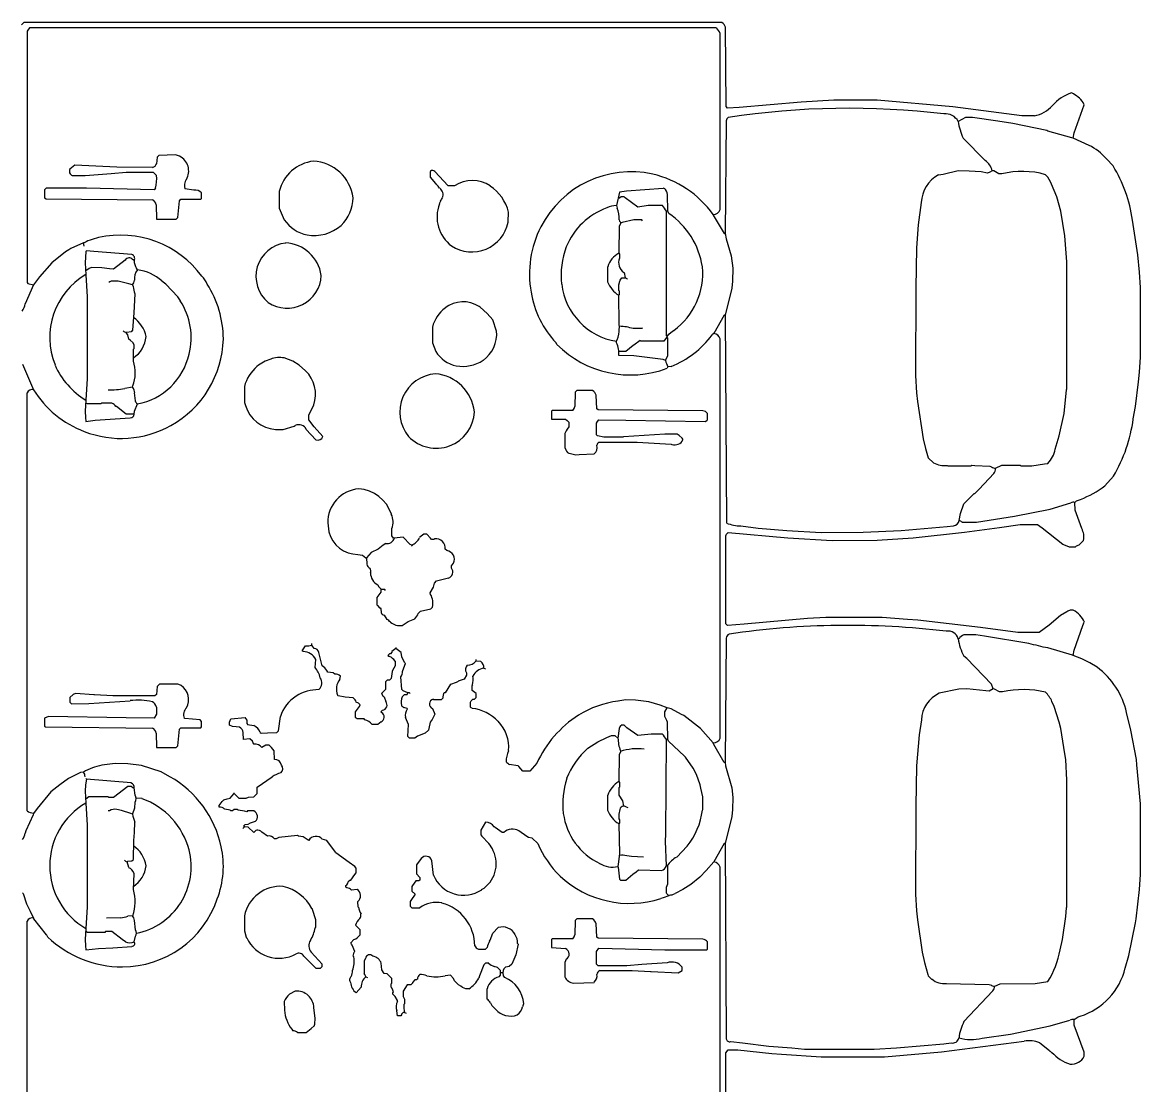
# Model space of a CAD drawing. Header units: millimetres. Extents: x 0 to 37570, y -10972 to 32224.
# Drawn here: x 10090 to 11501, y 18451 to 19792 of the extents above; entities that cross this region are included whole.
import ezdxf

# ---------------------------------------------------------------- set-up
doc = ezdxf.new("R2010")
doc.units = ezdxf.units.MM
doc.header["$LTSCALE"] = 10
doc.header["$MEASUREMENT"] = 0
doc.linetypes.add('ACAD_ISO07W100', pattern=[3, 0, -3])
doc.layers.add('E7-图例造型线', color=30, linetype='BYLAYER')

# ---------------------------------------------------------------- blocks, each defined once
blk = doc.blocks.new('餐桌组合2710347')
at = {"layer": 'E7-图例造型线'}
for points in [[(-261, -457), (-265.5, -500)], [(-252.4, -462.9), (-256.5, -496)], [(282.5, -545), (275.5, -465)], [(399.4, -461.1), (396.6, -482.9)], [(933.5, -537), (926.5, -459)], [(396.6, -482.9), (393.5, -519)], [(-265.5, -500), (-266.5, -512)], [(-256.5, -496), (-258.5, -525)], [(-266.5, -512), (-270, -562)], [(384.5, -520), (381, -576)], [(393.5, -519), (391, -562)], [(-258.5, -525), (-260, -541)], [(-260, -541), (-260, -629)], [(284, -568), (282.5, -545)], [(936, -578), (933.5, -537)], [(-270, -562), (-270, -642)], [(391, -562), (391.5, -615)], [(284, -639), (284, -568)], [(381, -576), (381.5, -633)], [(936, -633), (936, -578)], [(391.5, -615), (393.5, -663)], [(-260, -629), (-258.5, -657)], [(381.5, -633), (384.5, -678)], [(927.4, -728.1), (936, -633)], [(-270, -642), (-263.6, -714)], [(281.5, -671), (284, -639)], [(-258.5, -657), (-253.6, -717)], [(280.4, -684), (281.5, -671)], [(393.5, -663), (398.4, -721)], [(-138.1, -689.6), (-150.9, -692.4)], [(-97, -683.5), (-138.1, -689.6)], [(-86, -682.5), (-97, -683.5)], [(-65, -681), (-86, -682.5)], [(46, -681.5), (-65, -681)], [(97, -682.5), (46, -681.5)], [(136.1, -685.6), (97, -682.5)], [(155.1, -688.6), (136.1, -685.6)], [(271.4, -763.1), (280.4, -684)], [(384.5, -678), (391.4, -742.9)], [(508.9, -690.6), (496.9, -693.6)], [(556, -683.5), (508.9, -690.6)], [(567, -682.5), (556, -683.5)], [(589, -681), (567, -682.5)], [(699, -681.5), (589, -681)], [(750, -682.5), (699, -681.5)], [(779, -684.6), (750, -682.5)], [(806.9, -688.4), (779, -684.6)], [(-171.8, -701.1), (-172, -702)], [(-167.9, -697.3), (-171.8, -701.1)], [(-166.1, -696.7), (-167.9, -697.3)], [(-150.9, -692.4), (-166.1, -696.7)], [(485, -697), (479, -704)], [(496.9, -693.6), (485, -697)], [(-263.6, -714), (-250, -818)], [(-253.6, -717), (-252.4, -726.1)], [(193.4, -735.9), (188.4, -710.9)], [(842.4, -715.9), (841.6, -710.1)], [(847, -735), (842.4, -715.9)], [(-177.5, -720), (-178.5, -774)], [(398.4, -721), (399.4, -728.9)], [(475.6, -721), (475, -722)], [(475, -722), (475, -751)], [(916, -815), (927.4, -728.1)], [(-225.2, -742.2), (-186.8, -778.8)], [(191.6, -769.9), (194, -746)], [(194, -746), (193.4, -735.9)], [(199.9, -776.8), (232, -746)], [(232, -746), (235.1, -742.2)], [(257, -736), (257, -735)], [(262, -757), (262, -742)], [(391.4, -742.9), (397.4, -786.9)], [(404, -740), (404, -758)], [(406, -736), (415.1, -737.7)], [(415.1, -737.7), (427, -742)], [(427, -742), (440, -755)], [(846.5, -749), (847, -735)], [(860, -769), (888.1, -741.2)], [(914, -744), (909, -735)], [(914, -753), (914, -744)], [(260.4, -768.1), (262, -757)], [(404, -758), (411.4, -805.9)], [(440, -755), (440, -756)], [(440, -756), (445.8, -761.2)], [(445.8, -761.2), (465.2, -779.8)], [(475.5, -756), (474.5, -775)], [(475, -751), (476, -752)], [(476, -752), (475.5, -756)], [(845.5, -764), (846.5, -749)], [(909.4, -785), (914, -753)], [(-246.4, -765), (-241.4, -801.1)], [(-178.5, -774), (-179.2, -775.9)], [(191, -774), (191.6, -769.9)], [(194, -779), (191, -774)], [(251.3, -824.1), (260.4, -768.1)], [(265, -810), (271.4, -763.1)], [(474.5, -775), (473.8, -776.9)], [(844, -772), (845.5, -764)], [(845.2, -774.9), (844, -772)], [(847, -778), (845.2, -774.9)], [(-181, -781), (-177.8, -787.9)], [(-177.8, -787.9), (-177.4, -832)], [(190, -787), (193.7, -780.9)], [(190, -791), (190, -787)], [(193.7, -780.9), (194, -779)], [(194, -779), (199.9, -776.8)], [(397.4, -786.9), (401, -813)], [(472, -782), (476, -790)], [(843, -786), (846.7, -779.9)], [(843, -790), (843, -786)], [(846.7, -779.9), (847, -778)], [(906.6, -803.9), (909.4, -785)], [(-241.4, -801.1), (-230.8, -850.8)], [(476, -790), (476, -813)], [(265, -837), (265, -810)], [(401, -813), (401, -835)], [(411.4, -805.9), (420.4, -850.9)], [(476, -813), (475, -814)], [(475, -814), (475, -828)], [(897.6, -846.9), (906.6, -803.9)], [(916, -831), (916, -815)], [(249.4, -830.1), (251.3, -824.1)], [(475, -828), (477.4, -843.9)], [(-252.2, -837.9), (-262, -850)], [(-177.4, -832), (-175, -848)], [(245.6, -847.9), (246.4, -842.1)], [(274.2, -849.8), (265, -837)], [(397, -841), (376.2, -867.1)], [(401, -835), (397, -841)], [(477.4, -843.9), (478, -848)], [(839, -848), (842, -845)], [(-230.8, -850.8), (-223.6, -875.9)], [(152.1, -862.4), (171.9, -855.8)], [(171.9, -855.8), (178.1, -853.2)], [(236.2, -879.1), (245.6, -847.9)], [(286.2, -863.8), (274.2, -849.8)], [(420.4, -850.9), (428.3, -876.9)], [(495.9, -857.3), (512.9, -862.4)], [(796.1, -864.4), (814.1, -859.3)], [(814.1, -859.3), (829.9, -852.8)], [(829.9, -852.8), (833.1, -851.2)], [(833.1, -851.2), (839, -848)], [(888.3, -878.1), (897, -848)], [(897, -848), (897.6, -846.9)], [(-135.1, -863.4), (-122.1, -866.4)], [(-122.1, -866.4), (-93, -870.5)], [(-93, -870.5), (-82, -871.5)], [(-82, -871.5), (-81, -872)], [(-81, -872), (79, -872)], [(79, -872), (105, -870.5)], [(105, -870.5), (111.9, -869.6)], [(111.9, -869.6), (144.1, -864.4)], [(144.1, -864.4), (152.1, -862.4)], [(291.2, -871.9), (286.2, -863.8)], [(291.7, -873.1), (291.2, -871.9)], [(293, -876), (291.7, -873.1)], [(375.8, -867.9), (373, -875)], [(376.2, -867.1), (375.8, -867.9)], [(512.9, -862.4), (541, -868.6)], [(541, -868.6), (571, -871.5)], [(571, -871.5), (572, -872)], [(572, -872), (732, -872)], [(732, -872), (764.9, -869.6)], [(764.9, -869.6), (796.1, -864.4)], [(-264, -894), (-229.9, -881.4)], [(-229.9, -881.4), (-223, -881)], [(-223, -881), (-219.5, -886.2)], [(-219.5, -886.2), (-218.6, -888.9)], [(231.7, -890.9), (236, -880)], [(236, -880), (236.2, -879.1)], [(236, -880), (242.9, -881.4)], [(242.9, -881.4), (273.9, -892.3)], [(293, -880), (293, -876)], [(373, -875), (373, -883)], [(375, -887), (381, -893)], [(395.9, -890.7), (419, -882.5)], [(419, -882.5), (429, -882)], [(429, -882), (430.8, -884.2)], [(430.8, -884.2), (432.8, -889.1)], [(879, -900), (888, -880)], [(888, -880), (888.3, -878.1)], [(888, -880), (894.9, -881.4)], [(894.9, -881.4), (930, -894)], [(-269, -894), (-264, -894)], [(221.2, -910.1), (226.8, -900.9)], [(226.8, -900.9), (231.7, -890.9)], [(273.9, -892.3), (278, -894)], [(930, -894), (932.9, -892.7)], [(450, -920), (462.2, -930.8)], [(853.1, -930.2), (862, -922)], [(-157.9, -945.7), (-142.1, -950.3)], [(-142.1, -950.3), (-100.9, -958.6)], [(-100.9, -958.6), (-96.1, -959.4)], [(104.9, -959.6), (141.9, -952.6)], [(141.9, -952.6), (164.1, -947.3)], [(534.1, -955.6), (549.9, -958.4)], [(549.9, -958.4), (581, -962.5)], [(741, -961.6), (773.9, -956.6)], [(773.9, -956.6), (784.9, -954.6)], [(-96.1, -959.4), (-59, -963.5)], [(-59, -963.5), (-40, -965)], [(-40, -965), (49, -965)], [(49, -965), (98.1, -960.4)], [(98.1, -960.4), (104.9, -959.6)], [(581, -962.5), (593, -963.5)], [(593, -963.5), (612, -965)], [(612, -965), (700, -965)], [(700, -965), (719, -963.5)], [(719, -963.5), (741, -961.6)]]:
    blk.add_lwpolyline(points, dxfattribs=at)
for centre, radius, start, end in [((153.5, -726.9), 38.3, 24.6707, 87.6816), ((805.1, -729.9), 41.6, 28.5509, 87.4386), ((-154.2, -717.3), 23.4, 139.2915, 186.6888), ((504.4, -718), 29, 151.1931, 185.8698), ((900.8, -719.1), 17.9, -62.6396, 6.8372), ((-244.2, -727.8), 8.35, 167.7771, 257.8586), ((253.6, -722.3), 13.2, -74.9885, 10.1302), ((407, -728.5), 7.55, -176.6894, -97.3844), ((-192, -751.3), 56.1, 164.1401, 194.1281), ((-250.9, -789.7), 53.9, 61.6508, 84.838), ((266.1, -799.6), 65.2, 98.0163, 118.382), ((250, -746.9), 12.9, 22.2404, 57.3707), ((396.8, -733.9), 9.4, -40.3256, -12.8046), ((920.5, -811.9), 77.8, 98.4682, 114.5779), ((840.9, -755.3), 23.5, -74.9308, -35.679), ((-179.1, -767.7), 13.4, -124.5972, -97.9442), ((-168.1, -782.7), 13, 148.5672, 172.553), ((471.5, -772.3), 9.73, -129.8872, -86.912), ((484.9, -783.7), 13, 148.5663, 172.5547), ((78, -817.1), 115, -13.9871, 13.1258), ((741.4, -815.7), 104.8, -16.2562, 14.173), ((-286.4, -824), 36.9, -22.0475, 9.4303), ((211.1, -827), 38.4, -23.153, -4.6397), ((956.4, -822.8), 41.2, -168.4875, -131.1727), ((165.6, -823.7), 32, -67.0517, -41.4967), ((-226, -893.7), 55.9, 133.1527, 161.5525), ((-256.9, -856.2), 8.01, 129.682, 155.9485), ((-116.4, -755.2), 109.8, -122.2696, -99.8109), ((504.7, -818.6), 39.7, -132.165, -102.7435), ((895.5, -893), 51.7, 16.8282, 49.2703), ((-260.7, -877.6), 18.4, 175.0639, 243.0454), ((-228.9, -879.2), 6.18, -17.2648, 31.7597), ((265.2, -865.3), 31.5, -66.0071, -27.9427), ((365.8, -889.1), 9.4, 12.8041, 40.3263), ((423.5, -880.2), 5.83, -18.3736, 34.0032), ((911.6, -862.8), 36.7, -54.4837, -24.4338), ((-137.4, -862.9), 85.3, -162.2502, -103.8916), ((385.6, -873.1), 20.4, -102.8838, -59.5662), ((539.9, -849.7), 114.1, -159.8148, -141.9814), ((816.2, -869), 70, -49.1464, -26.2421), ((142.1, -851.1), 98.7, -77.1194, -36.713), ((761.5, -781.9), 174.3, -82.2885, -58.3048), ((557.3, -772.2), 184.9, -120.9542, -97.2239)]:
    blk.add_arc(centre, radius, start, end, dxfattribs=at)
at = {"linetype": 'ACAD_ISO07W100'}
blk.add_wipeout([(-1033.4, -434.1), (-1033.4, -432), (-1033, 435), (-1033, 446), (-1026, 446), (-1024, 446), (-927, 446.5), (-910, 449), (-905, 446.5), (-726, 445.3), (-695.8, 445), (-689, 445), (-623, 445), (-586, 445.3), (-577.5, 445.3), (-481.3, 446), (-403, 446.5), (-380, 446), (-268, 446), (-251, 450), (-245, 446.5), (-107.3, 445.4), (-98.9, 445.3), (-63, 445), (4, 445), (40, 445.2), (49.5, 445.3), (145.8, 445.8), (256, 446.5), (280, 446), (384, 446), (401, 449), (406, 446.5), (518.9, 445.6), (567, 445.3), (602.4, 445), (603, 445), (670, 445), (706, 445.2), (715.5, 445.3), (762.1, 445.6), (811.3, 445.9), (908, 446.5), (908, 439), (1023, 439), (1034, 443), (1034, 439), (1034, 436), (1034, -430), (1034, -435), (1034, -437), (1020, -435), (914, -435), (914, -445), (910, -442.5), (841.7, -441.8), (797.9, -441.3), (795.2, -441.3), (768, -441), (665, -441), (639.6, -441.2), (635, -441.2), (598.6, -441.5), (544.7, -441.9), (403, -443), (387, -442), (276, -442), (263, -446), (258, -442.5), (131.9, -441.3), (129.3, -441.3), (101, -441), (-1, -441), (-31, -441.2), (-69.9, -441.4), (-121.3, -441.7), (-247, -442.5), (-265, -442), (-383, -442), (-401, -442.5), (-450.8, -441.9), (-495.1, -441.4), (-497.9, -441.3), (-525, -441), (-627, -441), (-658, -441.2), (-748.3, -441.6), (-761.9, -441.7), (-907, -442.5), (-924, -442.5), (-1021.1, -441.6), (-1026.1, -441.5), (-1030, -441.5)], dxfattribs=at).dxf.layer = 'E7-图例造型线'
at = {"layer": 'E7-图例造型线'}
for points in [[(-586, 439), (-99, 439)], [(-76.9, 439.7), (-86.1, 435.2)], [(-64, 444), (-76.9, 439.7)], [(-63, 445), (-64, 444)], [(14.9, 440.6), (12.1, 441.4)], [(35.1, 431.3), (14.9, 440.6)], [(40, 439), (567, 439)], [(603, 445), (571, 431)], [(703, 431), (679.1, 441.3)], [(705, 438), (703, 431)], [(706, 439), (705, 438)], [(1023, 439), (706, 439)], [(1024.1, 438.2), (1023, 439)], [(1027, 436), (1024.1, 438.2)], [(1034, 443), (1031, 446)], [(1034, -437), (1034, 443)], [(-95.9, 430.8), (-116, 415)], [(-95, 431), (-95.9, 430.8)], [(-86.1, 435.2), (-95, 431)], [(37, 431), (35.1, 431.3)], [(43.2, 426.2), (37, 431)], [(64, 409), (43.2, 426.2)], [(713.2, 423.2), (703, 431)], [(731, 408), (713.2, 423.2)], [(1027, -430), (1027, 436)], [(72.8, 397.8), (64, 409)], [(146, 416), (144.5, 281)], [(147, 417), (146, 416)], [(157, 417), (147, 417)], [(159, 412), (157, 417)], [(157.5, 314), (159, 412)], [(811.5, 415), (810.5, 281)], [(813, 417), (811.5, 415)], [(823, 417), (813, 417)], [(825, 415), (823, 417)], [(825, 364), (825, 415)], [(80.8, 386.9), (72.8, 397.8)], [(744.8, 390.8), (731, 408)], [(88.6, 371.9), (80.8, 386.9)], [(177, 385), (175, 383)], [(175, 383), (175.5, 361)], [(183, 385), (177, 385)], [(187, 381), (183, 385)], [(188, 378), (187, 381)], [(747.2, 386.2), (744.8, 390.8)], [(748.8, 383.8), (747.2, 386.2)], [(756, 368), (748.8, 383.8)], [(841, 382), (841, 366)], [(854, 379), (849, 385)], [(89, 368), (88.6, 371.9)], [(186.5, 355), (188, 378)], [(752, 367), (756, 368)], [(756.2, 367.2), (756, 368)], [(851.5, 326), (854, 379)], [(-130.1, 365.4), (-135, 365)], [(-135, 365), (-133.5, 349)], [(-122, 366), (-130.1, 365.4)], [(-108, 365), (-122, 366)], [(-113, 363), (-112, 365)], [(-113, 341), (-113, 363)], [(-81, 363.5), (-108, 365)], [(22, 363.5), (-81, 363.5)], [(50, 365), (22, 363.5)], [(65, 366), (50, 365)], [(58, 361), (55, 365)], [(58, 337), (58, 361)], [(73.1, 365.4), (65, 366)], [(80, 364), (73.1, 365.4)], [(75.5, 308), (80, 364)], [(81, 365), (80, 364)], [(175.5, 361), (179, 309)], [(185, 331), (186.5, 354)], [(186.5, 354), (186.5, 355)], [(535.9, 365.4), (531, 365)], [(531, 365), (532.5, 353)], [(532.5, 353), (535.4, 309)], [(544, 366), (535.9, 365.4)], [(558, 365), (544, 366)], [(553, 363), (554, 365)], [(553, 346), (553, 363)], [(585, 363.5), (558, 365)], [(688, 363.5), (585, 363.5)], [(716, 365), (688, 363.5)], [(731, 366), (716, 365)], [(723.6, 360.7), (721, 365)], [(725, 358), (723.6, 360.7)], [(724.5, 345), (725, 358)], [(745, 365), (731, 366)], [(741.5, 307), (745.4, 355)], [(746, 364), (745, 365)], [(745.4, 355), (746, 364)], [(762.7, 348.9), (760.3, 357.1)], [(823, 279), (825, 364)], [(841, 366), (843.5, 333)], [(-133.5, 349), (-132.5, 331)], [(-112, 340), (-113, 341)], [(-112, 332), (-112, 340)], [(-94.5, 321), (-95, 339)], [(100, 328), (97.6, 344.9)], [(554, 345), (553, 346)], [(554, 332), (554, 345)], [(723.5, 335), (724.5, 345)], [(-132.5, 331), (-130.6, 307.1)], [(-122, 319), (-112, 332)], [(40.3, 335.1), (40, 337)], [(40.6, 320.1), (42, 326)], [(57, 336), (58, 337)], [(57, 330), (57, 336)], [(71, 312), (57, 330)], [(99.4, 312), (100, 328)], [(185, 278), (185, 331)], [(540, 314), (549.8, 326.1)], [(549.8, 326.1), (550, 327)], [(706.8, 334.9), (706, 336)], [(708, 333), (706.8, 334.9)], [(708, 324), (708, 333)], [(723, 330), (723.5, 335)], [(734.2, 315.2), (723, 330)], [(843.5, 333), (845, 314)], [(851, 281), (851.5, 326)], [(-125, 315), (-122, 319)], [(-92, 306), (-92.7, 312.1)], [(-31.4, 310.8), (-24, 313)], [(-24, 313), (-23.4, 311.9)], [(-23.4, 311.9), (-23, 307)], [(36.8, 308.1), (40.6, 320.1)], [(71, 308), (71, 312)], [(97.3, 294.9), (99.4, 312)], [(157, 279), (157.5, 314)], [(540, 304), (540, 314)], [(574, 306), (572.6, 315.9)], [(633.6, 309.1), (634.6, 310.8)], [(634.6, 310.8), (640, 312)], [(640, 312), (642.1, 313.8)], [(642.1, 313.8), (643, 314)], [(643.2, 313.1), (643, 314)], [(644, 308), (643.2, 313.1)], [(703, 306), (704.3, 310.9)], [(704.3, 310.9), (708, 324)], [(845, 314), (845, 280)], [(-125, 304), (-117.9, 302.2)], [(-110, 302.5), (-97.9, 303.6)], [(-59, 305), (-39, 304)], [(-39, 304), (-36.1, 305.3)], [(-36.1, 305.3), (-34, 307)], [(-23, 307), (-21, 305)], [(-21, 305), (3, 304.5)], [(3, 304.5), (13, 303.5)], [(13, 303.5), (26, 303)], [(36, 306), (36.8, 308.1)], [(36, 306), (36.9, 305.8)], [(36.9, 305.8), (44.1, 303.4)], [(44.1, 303.4), (50.9, 302.6)], [(55.6, 294.1), (56, 301)], [(60.1, 302.6), (69, 304)], [(69, 304), (69.3, 305.9)], [(69.3, 305.9), (71, 308)], [(540, 304), (543.9, 303.6)], [(543.9, 303.6), (553, 300)], [(557, 302.5), (567, 303.5)], [(574, 306), (575.9, 305.7)], [(607, 305), (622, 305)], [(622, 305), (623, 304)], [(623, 304), (627, 304)], [(627, 304), (629.9, 305.3)], [(629.9, 305.3), (633.6, 309.1)], [(646, 306), (644, 308)], [(668, 304.5), (646, 306)], [(692, 303), (668, 304.5)], [(703, 306), (700.9, 305.4)], [(722, 300), (724, 301)], [(734, 304), (735, 306)], [(89.2, 269.9), (97.3, 294.9)], [(83.2, 258.9), (89.2, 269.9)], [(138, 276.5), (120, 276)], [(120, 276), (120, 251)], [(162, 276), (157, 279)], [(171, 276), (162, 276)], [(187, 276), (185, 278)], [(197, 275), (187, 276)], [(200, 272), (197, 275)], [(200, 249), (200, 272)], [(704, 264), (708, 269)], [(804, 276.5), (786, 276)], [(786, 276), (786, 251)], [(825, 277), (823, 279)], [(845, 280), (841, 276)], [(864, 275), (855.9, 275.7)], [(866, 273), (864, 275)], [(867, 252), (866, 273)], [(688, 249), (704, 264)], [(120, 251), (122, 249)], [(122, 249), (143, 247)], [(143, 247), (145, 245)], [(145, 245), (145, 220)], [(155, 221), (156.5, 240)], [(156.5, 240), (157, 241)], [(198.2, 244.9), (199.3, 247.9)], [(199.3, 247.9), (200, 249)], [(683.1, 245.8), (688, 249)], [(786, 251), (788, 249)], [(788, 249), (809, 247)], [(809, 247), (811, 245)], [(811, 245), (811, 220)], [(822.4, 228.9), (824, 240)], [(865.2, 246.9), (867, 252)], [(145, 220), (146, 219)], [(146, 219), (153, 219)], [(153, 219), (155, 221)], [(811, 220), (812, 219)], [(812, 219), (819, 219)], [(41, 183), (42.4, 189.9)], [(45, 197), (47, 197)], [(47, 197), (52, 193)], [(52, 193), (54, 191)], [(54, 191), (55.4, 186.8)], [(55.4, 186.8), (56, 183)], [(146.4, 180), (148, 184)], [(148, 184), (152, 184)], [(152, 184), (156, 182)], [(39.6, 165.1), (41, 173)], [(40, 182), (41, 183)], [(40, 180), (40, 182)], [(42, 178), (40, 180)], [(41, 173), (42, 174)], [(42, 174), (42, 178)], [(56, 183), (58.8, 180.8)], [(57, 173), (56, 172)], [(56, 172), (56, 163)], [(62, 178), (57, 173)], [(58.8, 180.8), (62, 178)], [(62, 178), (63, 178)], [(145.6, 171), (146.4, 180)], [(156, 182), (158, 164)], [(-118.9, 162.7), (-120.1, 162.2)], [(-111, 165), (-118.9, 162.7)], [(-92, 165), (-111, 165)], [(13, 153), (19.6, 160.1)], [(18, 167), (20, 165)], [(19.6, 160.1), (20, 165)], [(20, 165), (21, 166)], [(21, 166), (23, 164)], [(23, 164), (23.6, 160.2)], [(23.6, 160.2), (25.2, 157.2)], [(25.2, 157.2), (27, 151)], [(39, 162), (39.6, 165.1)], [(40, 161), (39, 162)], [(40, 153), (40, 161)], [(56, 163), (57.6, 159.9)], [(57.6, 159.9), (58, 153)], [(128, 155), (131, 158)], [(130, 166), (139, 166.4)], [(131, 158), (130, 166)], [(149, 161), (147.6, 153.1)], [(150.1, 161.6), (149, 161)], [(555, 165), (551.1, 163.6)], [(575, 165), (555, 165)], [(8.4, 135.9), (13.3, 142.9)], [(16, 150), (13, 153)], [(58, 153), (62, 149)], [(62, 149), (70, 149)], [(70, 149), (83.2, 130.2)], [(123, 138), (120, 143)], [(124, 153), (128, 155)], [(139, 145), (138, 144)], [(138, 144), (138.5, 136)], [(5, 125), (5, 127)], [(105, 127), (116, 127.5)], [(116, 127.5), (120, 131)], [(120, 131), (123, 134)], [(123, 134), (123, 138)], [(138.5, 136), (139, 124)], [(-200, 115), (-211.1, 114.4)], [(6.7, 121.8), (5, 125)], [(9, 98), (6.7, 121.8)], [(139, 124), (141, 122)], [(141, 122), (158.9, 119.6)], [(521, 126), (521, 116)], [(521, 116), (525.2, 102.1)], [(606.8, 104.1), (611, 115)], [(800, 121), (785.1, 114.8)], [(821, 121), (800, 121)], [(-235.1, 105.2), (-237, 104)], [(-187, 101), (-191, 108)], [(525.2, 102.1), (525.8, 100.9)], [(602, 96), (606.8, 104.1)], [(-239, 98), (-239, 87)], [(-239, 87), (-234.2, 80.8)], [(-145, 88), (-158, 75)], [(-143, 90), (-145, 88)], [(3, 84), (4, 86)], [(8.4, 96.9), (9, 98)], [(241, 91), (242, 92)], [(242, 92), (247, 89)], [(247, 89), (248, 88)], [(521, 87), (508, 75)], [(595, 88), (602, 96)], [(-234.2, 80.8), (-231, 77)], [(-221, 76), (-208, 77.5)], [(-158, 75), (-158, 69)], [(-153, 67), (-138, 81)], [(-107.1, 75.6), (-106, 75)], [(-106, 75), (-97, 75)], [(-97, 75), (-84.1, 79.3)], [(-84.1, 79.3), (-82.9, 79.8)], [(221, 76), (231, 75)], [(223, 67), (239.9, 71.4)], [(245, 77), (249, 80)], [(249, 80), (251, 80)], [(512, 66), (524, 77)], [(524, 77), (533, 84)], [(533, 84), (539, 84)], [(539, 84), (551.9, 77.7)], [(-158, 69), (-156, 67)], [(-156, 67), (-153, 67)], [(-12.1, 50.2), (3, 61)], [(3, 61), (4.4, 66.9)], [(214, 53), (215, 60)], [(215, 60), (216.9, 61.2)], [(403, 60), (392, 58.5)], [(-24.8, 32.9), (-12.9, 49.8)], [(-12.9, 49.8), (-12.1, 50.2)], [(183.5, 38), (185, 47)], [(185, 47), (186.1, 47.6)], [(205.9, 44.7), (210, 44)], [(212.4, 50.9), (214, 53)], [(-137, 26), (-129, 29)], [(-129, 29), (-128, 30)], [(-128, 30), (-126, 31)], [(-126, 31), (-122, 27)], [(-59, 23), (-60, 30)], [(-57, 36), (-56, 37)], [(-56, 37), (-54, 37)], [(-49, 34), (-47, 32)], [(-47, 32), (-47, 31)], [(-47, 31), (-40.2, 25.8)], [(-30, 26), (-24.8, 32.9)], [(182.5, 28), (183.5, 38)], [(-182.1, 17.7), (-189, 24)], [(-144, 27), (-143, 28)], [(-143, 28), (-138.1, 26.7)], [(-138.1, 26.7), (-137, 26)], [(-116, 19), (-110, 19)], [(-110, 19), (-104, 25)], [(-81.1, 21.4), (-74, 22)], [(-40.2, 25.8), (-38, 24)], [(-38, 24), (-32, 24)], [(-32, 24), (-30, 26)], [(156, 23), (157, 24)], [(156, 16), (156, 23)], [(156, 14), (156, 16)], [(157, 24), (158, 25)], [(158, 25), (165, 25)], [(165, 25), (171.9, 19.8)], [(171.9, 19.8), (174, 19)], [(174, 19), (175.7, 21.1)], [(175.7, 21.1), (177, 24)], [(362.6, 16.1), (359.2, 11.9)], [(363.4, 21.9), (362.6, 16.1)], [(-169, 12), (-170, 10)], [(-149, 14), (-165, 14)], [(-145.9, 12.2), (-149, 14)], [(149, -3), (149, 4)], [(155, 13), (156, 14)], [(359, 11), (351, 10.6)], [(359.2, 11.9), (359, 11)], [(366, 5), (359, 11)], [(370.2, -3.8), (366, 5)], [(-165.4, -14.9), (-165, -11)], [(-165, -11), (-160, -8.4)], [(-160, -8.4), (-152, -7.6)], [(152.5, -7.3), (149, -3)], [(165, -7), (164, -8)], [(167, -9), (165, -7)], [(184, -11), (178.1, -13.3)], [(193, -13), (188, -8)], [(203, -13), (193, -13)], [(205, -15), (203, -13)], [(287, -11), (281.5, -14.5)], [(295, -7), (290.1, -7.4)], [(296, -6), (295, -7)], [(296.2, -5.1), (296, -6)], [(298.9, -2.8), (296.2, -5.1)], [(300, -2), (298.9, -2.8)], [(309, -2), (300, -2)], [(314.2, -5.8), (309, -2)], [(316, -7), (314.2, -5.8)], [(320, -7), (316, -7)], [(318, -13), (319, -12)], [(319, -12), (319, -7)], [(323.1, -4.2), (320, -7)], [(325, -3), (323.1, -4.2)], [(375.2, -9.8), (370.2, -3.8)], [(377, -13.3), (375.2, -9.8)], [(-218, -28), (-211.9, -27.3)], [(-218, -32), (-218, -28)], [(-200, -28), (-199, -28)], [(-199, -28), (-194, -25)], [(-194, -25), (-191, -22)], [(-191, -22), (-189, -22)], [(-189, -22), (-188, -23)], [(-188, -23), (-185.9, -22.3)], [(-185.9, -22.3), (-183, -21)], [(-183, -21), (-182, -20)], [(-182, -20), (-178, -20)], [(-178, -20), (-177, -21)], [(-177, -21), (-171, -21)], [(-171, -21), (-168, -18)], [(-168, -18), (-165.4, -14.9)], [(205, -18), (205, -15)], [(207, -20), (205, -18)], [(215.9, -21.4), (207, -20)], [(217.1, -21.6), (215.9, -21.4)], [(223, -25), (217.1, -21.6)], [(229, -25), (223, -25)], [(236, -16), (234.8, -17.9)], [(238, -18), (236, -16)], [(238, -19), (238, -18)], [(240, -21), (238, -19)], [(239.9, -32.6), (245, -26)], [(241, -21), (240, -21)], [(245, -26), (241, -21)], [(246, -26), (245, -26)], [(384, -23), (387, -21)], [(384, -24), (384, -23)], [(385, -35), (384, -24)], [(387, -21), (396, -21)], [(-217, -33), (-218, -32)], [(-216, -33), (-217, -33)], [(-214, -35), (-216, -33)], [(-214, -37), (-215, -39)], [(-214, -37), (-214, -35)], [(-203, -37), (-204, -36)], [(-197, -37), (-203, -37)], [(-194, -35), (-197, -37)], [(-187, -35), (-194, -35)], [(-179, -40), (-187, -35)], [(-179, -45), (-179, -40)], [(132, -43), (134, -41)], [(134, -41), (149, -42)], [(149, -42), (158, -38)], [(168.2, -40.4), (169, -40)], [(169, -40), (170.4, -36.1)], [(184, -34), (187, -37)], [(187, -37), (187, -40)], [(187, -40), (189, -41)], [(189, -41), (191.4, -35.1)], [(189, -43), (189, -41)], [(191.4, -35.1), (193, -33.4)], [(193, -33.4), (209, -32)], [(215.9, -34.4), (217.1, -34.8)], [(217.1, -34.8), (226, -38)], [(226, -38), (227, -37)], [(227, -37), (234.1, -33.4)], [(234.1, -33.4), (239.9, -32.6)], [(274, -34), (279, -41.4)], [(279, -41.4), (282, -50)], [(376, -44), (385, -35)], [(-177, -47), (-179, -45)], [(-176, -47), (-177, -47)], [(-173, -50), (-176, -47)], [(-173, -52), (-173, -50)], [(-172, -53), (-173, -52)], [(-80, -44), (-82, -46)], [(-82, -46), (-82, -56)], [(-74, -44), (-80, -44)], [(-72.9, -44.8), (-74, -44)], [(-64.8, -50.4), (-72.9, -44.8)], [(-61, -46), (-62, -47)], [(-55, -46), (-61, -46)], [(-53.9, -46.8), (-55, -46)], [(-48, -51), (-53.9, -46.8)], [(-48, -55), (-48, -51)], [(-47, -56), (-48, -55)], [(-46.1, -56.2), (-47, -56)], [(-44, -56), (-46.1, -56.2)], [(-39, -52), (-44, -56)], [(-28, -52), (-39, -52)], [(-20, -58), (-28, -52)], [(132, -50), (132, -43)], [(134.2, -53.3), (132, -50)], [(138, -63), (134.2, -53.3)], [(188, -44), (189, -43)], [(282, -50), (287.2, -53.6)], [(287.2, -53.6), (289, -54)], [(289, -54), (292, -57)], [(374, -47), (375, -46)], [(375, -46), (376, -44)], [(385, -56), (384.1, -55.8)], [(389, -61), (385, -56)], [(142, -67), (138, -63)], [(143.9, -67.3), (142, -67)], [(151.8, -69.2), (143.9, -67.3)], [(155.2, -71.8), (151.8, -69.2)], [(292, -57), (295, -70)], [(295, -70), (297, -72)], [(312.9, -69.7), (315, -69)], [(315, -69), (322.1, -73.6)], [(382, -71), (383.9, -69.8)], [(383.9, -69.8), (389, -65)], [(389, -65), (389, -61)], [(839, -69), (831, -76)], [(845, -69), (839, -69)], [(-40.9, -73.4), (-22.9, -71.3)], [(162, -75), (155.2, -71.8)], [(169, -72), (162, -75)], [(180, -74), (181, -73)], [(180, -83), (180, -74)], [(182, -85), (180, -83)], [(322.1, -73.6), (327.1, -74.8)], [(327.1, -74.8), (330, -77)], [(330, -77), (333.7, -92.1)], [(382, -74), (382, -71)], [(383, -75), (382, -74)], [(630, -72), (619.1, -76.2)], [(650, -72), (630, -72)], [(828, -92), (846, -75)], [(831, -76), (830, -77)], [(846, -75), (847, -74)], [(-171.1, -98.7), (-167, -95)], [(-167, -95), (-167.6, -87.9)], [(183.9, -85.3), (182, -85)], [(188, -86), (183.9, -85.3)], [(189, -87), (188, -86)], [(189, -88), (189, -87)], [(200, -95), (189, -88)], [(346, -96), (349, -96)], [(349, -96), (352.2, -98.8)], [(368.3, -90.1), (370, -88)], [(828, -100), (828, -92)], [(-184, -114), (-182.6, -110.1)], [(-182.6, -110.1), (-181, -108)], [(-181, -108), (-179, -105)], [(-179, -105), (-174.1, -99.8)], [(-174.1, -99.8), (-171.1, -98.7)], [(206, -112), (203.6, -104.7)], [(211, -115), (206, -112)], [(-184, -118), (-184, -114)], [(169.4, -122.1), (170, -121)], [(170, -121), (171, -120)], [(171, -120), (177, -120)], [(177, -120), (179, -121)], [(179, -121), (181, -123)], [(181, -123), (181, -125)], [(181, -125), (183, -127)], [(188, -127), (192, -122)], [(192, -122), (198, -122)], [(198, -122), (199.1, -122.8)], [(214, -115), (211, -115)], [(-167.9, -131.6), (-170.7, -130.6)], [(-154, -137), (-167.9, -131.6)], [(-152, -139), (-154, -137)], [(-152, -143), (-152, -139)], [(-134, -130), (-134, -139)], [(-134, -139), (-132, -141)], [(8.1, -134.2), (-1, -143)], [(10, -133), (8.1, -134.2)], [(16, -133), (10, -133)], [(26, -139), (16, -133)], [(183, -127), (188, -127)], [(220, -137), (219, -139)], [(228.6, -132.9), (229, -127)], [(229, -127), (231, -127)], [(667, -141), (675.2, -132.1)], [(675.2, -132.1), (675.8, -130.9)], [(-210.2, -151.9), (-205, -147)], [(-197, -141), (-184, -141)], [(-161, -158), (-157.4, -153.9)], [(-157.4, -153.9), (-156.2, -149.9)], [(-124.1, -144.2), (-122.9, -144.8)], [(-122.9, -144.8), (-114, -148)], [(-114, -148), (-107, -155)], [(13, -160), (19.2, -151.1)], [(19.2, -151.1), (20, -150)], [(645, -153), (659, -148)], [(659, -148), (667, -141)], [(-167.9, -161.4), (-169.8, -163.1)], [(-169, -156), (-167, -158)], [(-164, -161), (-167.9, -161.4)], [(-167, -158), (-161, -158)], [(-164, -161), (-164, -158)], [(-161.1, -161.4), (-164, -161)], [(-159, -162), (-161.1, -161.4)], [(-157, -164), (-159, -162)], [(-156.6, -166.9), (-157, -164)], [(-156, -169), (-156.6, -166.9)], [(-153, -172), (-156, -169)], [(13, -162), (13, -160)], [(97, -180), (98.5, -169)], [(782, -167.5), (795, -168)], [(-141.1, -177.3), (-153, -172)], [(-128, -180), (-141.1, -177.3)], [(-126.9, -179.4), (-128, -180)], [(8, -191), (15, -181)], [(90, -186), (96, -181)], [(96, -181), (97, -180)], [(-203, -187), (-206.9, -185.6)], [(5.6, -197.9), (6.4, -193.1)], [(6.4, -193.1), (8, -191)], [(90, -195), (90, -186)], [(100.2, -203.8), (90, -195)], [(-1.1, -204.8), (5.6, -197.9)], [(-132, -222), (-133.4, -240)], [(-122, -222), (-132, -222)], [(-121, -223), (-122, -222)], [(-121, -249), (-121, -223)], [(544, -222), (534, -222)], [(534, -222), (534, -240)], [(545, -223), (544, -222)], [(545, -249), (545, -223)], [(-151, -239), (-169, -239)], [(-146.9, -240.8), (-151, -239)], [(498, -239), (495.1, -240.3)], [(516, -239), (498, -239)], [(519.1, -240.8), (516, -239)], [(628, -229), (630, -228)], [(-177, -250), (-176, -276)], [(-98, -252), (-116, -251.5)], [(-96, -254), (-98, -252)], [(490.4, -246.1), (489, -253)], [(489, -253), (489.5, -257)], [(521.1, -241.8), (519.1, -240.8)], [(524, -244), (521.1, -241.8)], [(530, -244), (524, -244)], [(531, -243), (530, -244)], [(532, -242), (531, -243)], [(534, -240), (532, -242)], [(568, -252), (550, -251.5)], [(570, -254), (568, -252)], [(-96, -274), (-96, -254)], [(489.5, -257), (490, -276)], [(570, -274), (570, -254)], [(-155, -281), (-153, -279)], [(-155, -317), (-155, -281)], [(-153, -279), (-137, -279)], [(-137, -279), (-133, -282)], [(-121.5, -413), (-120.5, -281)], [(-120.5, -281), (-119, -279.5)], [(-119, -279.5), (-102, -278.5)], [(119, -268), (127.2, -280.8)], [(127.2, -280.8), (132.7, -292.1)], [(511, -288), (513, -280)], [(513, -280), (514, -279)], [(514, -279), (529, -279)], [(529, -279), (531, -280)], [(531, -280), (533, -282)], [(544.5, -413), (545.5, -281)], [(545.5, -281), (547, -279.5)], [(547, -279.5), (564, -278.5)], [(-161, -283), (-161, -324)], [(-133, -282), (-135, -365)], [(41, -293), (60, -293)], [(132.7, -292.1), (135, -298)], [(505, -282), (505, -330)], [(511, -312), (511, -288)], [(533, -282), (532.5, -316)], [(707, -293), (726, -293)], [(-46, -308), (-47, -309)], [(-47, -309), (-47, -316)], [(-30.9, -306.2), (-46, -308)], [(-30, -306), (-30.9, -306.2)], [(-27.1, -306.4), (-30, -306)], [(-14, -308), (-27.1, -306.4)], [(24, -307), (-14, -308)], [(25, -308), (24, -307)], [(29, -308), (25, -308)], [(30, -307), (29, -308)], [(36, -307), (30, -307)], [(41.9, -308.4), (36, -307)], [(60, -307), (52.9, -311.6)], [(69, -307), (60, -307)], [(70, -308), (69, -307)], [(76, -308), (70, -308)], [(77, -307), (76, -308)], [(111, -307.5), (77, -307)], [(114, -309), (111, -307.5)], [(116, -309), (114, -309)], [(135, -302), (132, -306)], [(144, -307.5), (132, -306)], [(135, -298), (135, -302)], [(148, -314), (148, -310)], [(180, -316), (178.6, -306)], [(613.5, -326), (614, -307)], [(619, -316), (619, -307)], [(630.1, -304.3), (632, -304)], [(632, -304), (634.1, -304.8)], [(648, -307.4), (649, -308)], [(649, -308), (654, -307.5)], [(654, -307.5), (690, -307)], [(690, -307), (691, -308)], [(691, -308), (695, -308)], [(695, -308), (696, -307)], [(696, -307), (703, -307)], [(703, -307), (707.9, -308.4)], [(707.9, -308.4), (709.1, -308.8)], [(709.1, -308.8), (712, -311)], [(742, -308), (737, -308)], [(743, -307), (742, -308)], [(777, -307.5), (743, -307)], [(780, -309), (777, -307.5)], [(782, -309), (780, -309)], [(781.6, -311.1), (781, -309)], [(803, -304), (799.9, -304.8)], [(820, -308), (803, -304)], [(814, -310), (812, -307)], [(814, -314), (814, -310)], [(821.4, -316.9), (820, -308)], [(-161, -324), (-162.5, -347)], [(-153.5, -336), (-155, -317)], [(-47, -316), (-39.8, -324.8)], [(-18, -338), (-17.5, -323)], [(-17.5, -323), (-16.6, -317.1)], [(44, -319), (44.8, -316.9)], [(52.9, -311.6), (46, -313)], [(135, -331), (145, -317)], [(145, -317), (148, -314)], [(179.5, -328), (180, -316)], [(511.5, -313), (511, -312)], [(515, -365), (511.5, -313)], [(532.5, -316), (531, -416)], [(626.8, -325.2), (619, -316)], [(712, -311), (712, -315)], [(718.9, -313.6), (712, -315)], [(785, -326), (781.6, -311.1)], [(801, -331), (813, -315)], [(813, -315), (814, -314)], [(824.5, -363), (821.4, -316.9)], [(-151.5, -368), (-153.5, -336)], [(-39.8, -324.8), (-36.8, -328.8)], [(-36.8, -328.8), (-34, -332)], [(-34, -332), (-35, -361)], [(137, -348), (135, -331)], [(177.6, -344.9), (179.5, -328)], [(505, -330), (502.5, -373)], [(609.2, -363.1), (612.5, -336)], [(612.5, -336), (613.5, -326)], [(627.2, -325.8), (626.8, -325.2)], [(633, -334), (627.2, -325.8)], [(632, -335), (633, -334)], [(632, -364), (632, -335)], [(648, -336), (648, -325)], [(649, -337), (648, -336)], [(784, -337), (785, -336)], [(785, -336), (785, -326)], [(803, -344), (801, -331)], [(-162.5, -348), (-164, -382)], [(-162.5, -347), (-162.5, -348)], [(137, -362), (137, -348)], [(173.4, -359.1), (177.6, -344.9)], [(803, -362), (803, -344)], [(-135, -365), (-135, -418)], [(-69.6, -362.9), (-70.4, -360.1)], [(-67, -370), (-69.6, -362.9)], [(-29, -367), (2, -366)], [(2, -366), (11, -366.5)], [(11, -366.5), (130, -367)], [(159, -365), (165, -365)], [(165, -365), (170, -368)], [(170, -368), (173.4, -359.1)], [(515, -381), (515, -365)], [(608, -366), (609.2, -363.1)], [(608, -366), (608.8, -366.2)], [(608.8, -366.2), (614, -369)], [(637, -367), (632, -364)], [(825, -364), (824.5, -363)], [(-66, -370), (-67, -370)], [(-58.8, -387.9), (-64.2, -378.1)], [(-63, -367), (-56, -367)], [(-56, -367), (-52, -369)], [(-52, -369), (-30, -369)], [(-30, -369), (-29, -368)], [(-18, -380), (-4.2, -393.2)], [(109, -390), (127.9, -369.8)], [(127.9, -369.8), (130, -369)], [(130, -369), (130, -367)], [(130, -369), (152.1, -368.3)], [(161.8, -385.9), (168.6, -372.9)], [(168.6, -372.9), (170, -368)], [(502.5, -373), (502, -374)], [(600, -369), (598, -368)], [(600.4, -372.9), (600, -369)], [(614, -369), (636, -369)], [(636, -369), (637, -368)], [(637, -368), (637, -367)], [(637, -368), (638, -368)], [(638, -368), (639, -367)], [(638, -368), (641, -370)], [(639, -367), (796, -367)], [(641, -370), (643.2, -372.8)], [(643.2, -372.8), (645.8, -376.2)], [(793.1, -370.2), (796, -369)], [(796, -369), (796, -367)], [(796, -369), (817, -368.5)], [(-164, -382), (-161, -387)], [(-161, -387), (-157, -387)], [(-52.8, -397.8), (-58.8, -387.9)], [(93.9, -400.8), (108, -391)], [(108, -391), (109, -390)], [(144, -410), (160.2, -389.1)], [(160.2, -389.1), (161.8, -385.9)], [(508, -388), (509.9, -386.8)], [(509.9, -386.8), (513.2, -383.1)], [(513.2, -383.1), (514, -382)], [(514, -382), (515, -381)], [(-43.2, -409.2), (-52.8, -397.8)], [(72.9, -409.6), (85.9, -404.8)], [(85.9, -404.8), (93.9, -400.8)], [(-135, -418), (-134, -419)], [(-134, -419), (-125, -419)], [(-35.2, -417.2), (-43.2, -409.2)], [(-24, -427), (-35.2, -417.2)], [(40.9, -412.4), (42, -413)], [(42, -413), (58, -413)], [(58, -413), (68.9, -410.6)], [(68.9, -410.6), (72.9, -409.6)], [(126, -426), (144, -410)], [(531, -416), (532, -418)], [(532, -418), (533, -419)], [(533, -419), (541, -419)], [(-495, -435), (-31, -435)], [(-1, -440), (-24, -427)], [(101, -440), (124, -427)], [(124, -427), (126, -426)], [(132, -435), (635, -435)], [(642, -426), (640.2, -424.8)], [(642, -427), (642, -426)], [(665, -440), (642, -427)], [(791.1, -426.2), (768, -440)], [(792, -426), (791.1, -426.2)], [(798, -435), (1020, -435)], [(-383, -442), (-265, -442)], [(-265, -442), (-261, -445)], [(-261, -445), (-261, -457)], [(-250.6, -448.1), (-252.4, -462.9)], [(-1, -441), (-247, -442.5)], [(-1, -441), (-1, -440)], [(33, -449.6), (-1, -441)], [(42, -450.4), (33, -449.6)], [(57, -451), (42, -450.4)], [(69.1, -449.4), (57, -451)], [(96.9, -441.7), (69.1, -449.4)], [(101, -441), (96.9, -441.7)], [(101, -441), (101, -440)], [(258, -442.5), (101, -441)], [(274, -444), (276, -442)], [(275.5, -465), (274, -444)], [(276, -442), (387, -442)], [(391, -445), (384.5, -520)], [(387, -442), (389, -443)], [(389, -443), (391, -445)], [(665, -441), (403, -443)], [(665, -441), (665, -440)], [(699, -449.6), (665, -441)], [(708, -450.4), (699, -449.6)], [(724, -451), (708, -450.4)], [(739.9, -448.6), (724, -451)], [(761.1, -442.3), (739.9, -448.6)], [(768, -441), (761.1, -442.3)], [(768, -440), (768, -441)], [(910, -442.5), (768, -441)], [(926, -444), (928, -442.5)], [(926.5, -459), (926, -444)], [(928, -442.5), (1028, -441.5)]]:
    blk.add_lwpolyline(points, dxfattribs=at)
for centre, radius, start, end in [((-101.4, 432.8), 6.61, -16.014, 69.1441), ((17.8, 464.8), 24.2, -124.8545, -103.6879), ((63.9, 425.5), 27.4, 150.4818, 168.4061), ((564.6, 432.8), 6.61, -16.0141, 69.1442), ((684.8, 468.3), 27.5, -122.397, -101.8553), ((639.6, 320.9), 129.7, 121.9157, 159.2334), ((-20.8, 319.4), 135.6, 136.3755, 180.1957), ((-120.1, 417.9), 5.06, -77.1624, -35.4576), ((-29, 319.2), 91.3, 30.091, 149.909), ((636.6, 318.4), 92.1, 30.4164, 111.9608), ((641, 315.1), 96.9, 113.6922, 148.9915), ((846.3, 380.1), 5.64, 61.3129, 159.7989), ((83.5, 374.6), 8.61, -93.1096, -50.0205), ((24.5, 330.8), 74.4, 10.9124, 29.9567), ((637.7, 320.4), 128.1, 158.6969, 209.1754), ((723.7, 348.1), 37.7, 13.7673, 30.3033), ((638.8, 321), 127, -53.6386, 12.6714), ((27.6, 328), 14.6, -7.9415, 29.1043), ((539.5, 339.5), 16.3, -49.9691, -27.3505), ((650.3, 332.6), 79.4, -183.1856, -167.883), ((-30.6, 318.5), 125.8, 179.8092, 251.3335), ((-113.1, 309.5), 13.1, -204.8517, -155.1483), ((-58.7, 323.7), 35.9, -175.7096, -161.1441), ((-41.3, 314.8), 10.6, -46.8755, -21.8841), ((-19.6, 312.3), 4.44, 122.3432, 170.2764), ((652.2, 311.9), 9.4, 139.6755, 167.1944), ((732, 310.4), 5.28, -55.9865, 65.4517), ((-127.1, 306.7), 3.46, 174.5046, 308.0203), ((-114.2, 308.8), 7.6, -119.0375, -55.9873), ((-29.7, 318.2), 86.1, -168.4631, -76.0267), ((-99.1, 315.2), 11.6, -84.2659, -52.3284), ((-74, 356.6), 53.8, -109.6145, -73.8569), ((-25.2, 324.3), 35.5, -147.0731, -96.1419), ((-34.5, 325.2), 36.6, -81.3181, -33.4435), ((39.8, 275.3), 31, 96.9952, 116.4033), ((55.5, 311.1), 9.65, -117.939, -61.4819), ((69.4, 310.7), 6.68, -93.3606, -23.3251), ((92.7, 299.4), 86.9, -12.1769, 6.3578), ((540.5, 309), 5.03, 179.5615, 264.6254), ((558.7, 295.5), 7.27, 103.0661, 141.4241), ((634.2, 315.3), 82.6, -169.3589, -102.7861), ((565.5, 318.3), 15, -84.5946, -55.6016), ((592.4, 349.6), 46.9, -110.6575, -71.9211), ((641, 324.8), 35.9, -146.5503, -94.7511), ((630.6, 326.1), 37.8, -78.7503, -33.8696), ((704.3, 274.9), 30.7, 96.2986, 113.6259), ((710.1, 315.2), 11.6, -127.6716, -95.7342), ((667.2, 306.1), 55.2, -42.266, -6.3431), ((710.6, 284.3), 19.4, 53.9836, 94.8758), ((733.6, 287), 17, 88.7799, 124.6187), ((736.5, 308.7), 5.31, -117.8844, -18.314), ((-33.8, 326.4), 95, -74.8301, -19.9011), ((137.4, 284.2), 7.78, -85.9618, -24.5118), ((168.6, 286), 10.3, -76.3224, -28.5577), ((803.4, 284.2), 7.78, -85.9619, -24.5119), ((835.6, 317.3), 41.7, -104.6639, -82.4887), ((859.2, 283.6), 8.6, -162.0684, -112.4229), ((-33.3, 325.5), 134.2, -77.8618, -29.76), ((638.3, 320), 128.5, -151.0892, -91.4939), ((161.2, 228.6), 13.1, 47.0768, 108.7942), ((180.6, 256.5), 21.1, -119.8432, -33.3352), ((636.6, 318.1), 85.9, -103.9735, -57.2679), ((828.5, 228.3), 12.5, 52.8548, 111.1496), ((846.7, 256), 20.7, -120.7883, -26.2835), ((812.9, 226.7), 9.82, -51.4253, 13.3631), ((633.7, 322.7), 131.2, -89.4345, -57.5752), ((696.3, 234.4), 23.6, -70.9683, -41.1307), ((-29.6, 306.2), 114.6, -111.1323, -77.6487), ((32.7, 197.5), 12.3, -37.8848, -2.2653), ((137.7, 175.3), 8.89, -82.0187, -28.2342), ((-100.3, 121.4), 45.3, 115.8737, 208.3634), ((-101.6, 119.3), 46.7, -4.0754, 78.1884), ((152.1, 169.2), 7.84, -105.0185, -41.0812), ((563.3, 123), 42.4, 106.7362, 175.9988), ((563.9, 119.2), 47.1, 39.5158, 76.3841), ((6.3, 149.6), 9.7, -43.8591, 2.2179), ((32.8, 156.8), 8.18, -134.7175, -27.7902), ((113.7, 151.3), 10.5, -52.7645, 9.1617), ((133.5, 159.5), 15.5, -69.1017, -24.45), ((561.5, 116.9), 50.4, 17.302, 39.7959), ((713.8, 108.1), 42.4, 6.6149, 140.6888), ((-0.7, 134.3), 9.29, -51.9416, 10.074), ((43.8, 106.7), 45.9, 15.5576, 30.7432), ((96.2, 126.9), 8.85, -78.6193, 0.8253), ((580.1, 121), 31.5, -11.0337, 20.1813), ((717, 111.2), 43.2, 146.5274, 267.2848), ((-208.9, 72.8), 41.7, 92.992, 129.0096), ((-211.1, 91.5), 26, 39.4659, 64.7842), ((-109.6, 129.2), 56.1, -61.6376, -13.6067), ((93.4, 123.8), 7.22, -138.0445, -51.1959), ((145, 74.7), 47, 32.2524, 72.7673), ((708.1, 115.5), 47.9, -81.7419, -2.9321), ((812.8, 75.7), 47.9, 125.31, 167.5859), ((809, 72.1), 50.4, 6.7326, 76.2028), ((-250.3, 105.1), 13.3, -32.1951, -4.6748), ((-208.8, 99.3), 21.9, -87.9578, 4.3927), ((-146.3, 96.3), 7.1, -62.2107, 30.6261), ((138.9, 71.1), 54.1, -0.1152, 32.0269), ((516.6, 96.3), 10.3, -64.4713, 26.369), ((-6.6, 96.6), 14.9, -45.0709, 1.33), ((222.7, 91.3), 18.3, -63.0903, -0.9204), ((273.9, 87.2), 25.9, 178.1663, 196.0837), ((565.3, 116.8), 41.4, -108.9487, -44.1702), ((818.1, 77.4), 52.8, 170.5931, 220.5925), ((-222.7, 109.5), 33.6, -104.3167, -87.1045), ((-130, 70.9), 12.9, 57.7272, 128.2043), ((-97.2, 125.8), 51.1, -120.5448, -101.1763), ((-2.7, 74.9), 10.7, -48.3509, 57.7656), ((201.5, 79.3), 11.8, -135.6624, -56.9429), ((199, 103.1), 34.9, -75.2, -50.951), ((238.6, 77.7), 6.44, -78.1134, -6.1208), ((514.6, 72.5), 7.05, 159.6431, 248.2818), ((806, 80.6), 53, -82.4439, -2.7842), ((212.3, 72.2), 11.9, -67.1086, -25.779), ((401, 22), 37.6, 103.8445, 180.119), ((403.5, 17.3), 42.7, 4.9232, 90.6622), ((193.6, 29.8), 19.3, 50.3238, 112.7547), ((205.3, 49.5), 7.24, -49.5609, 11.2894), ((813.8, 78.3), 50.3, -135.4474, -90.9496), ((-175.1, 14.4), 16.9, 93.5231, 145.487), ((-172.9, 27.3), 5.12, 37.0984, 128.8444), ((-160.3, 49.2), 20.6, -114.2493, -92.0354), ((-149.2, 63.5), 36.9, -108.7652, -81.9099), ((-64, 35.8), 7, -55.1749, 2.0448), ((-46.8, 43.3), 9.59, -138.6684, -103.2591), ((-180.6, 3.1), 14.6, 37.2443, 95.7264), ((-105.6, 33.1), 17.5, -159.7347, -126.5255), ((-108, 9.9), 15.6, 37.7596, 75.1606), ((-90.7, 26.8), 8.79, -124.0203, -85.1432), ((-73.9, -11.1), 33.2, 102.5163, 119.0278), ((-66.8, 27.6), 9.06, -142.2096, -30.1623), ((175.6, 31.7), 7.86, -79.827, -28.0476), ((399.4, 24), 46.7, -71.6255, -3.7391), ((-171.1, 21.2), 9.4, -77.1958, -49.6741), ((-156.2, 5.2), 13.4, -71.7935, -9.3872), ((-146.4, 7), 5.23, -49.6711, 84.6629), ((137.5, 18.2), 18.2, -50.9539, -16.4263), ((339.9, -10.8), 16.8, 89.6183, 152.3092), ((342.3, 10.8), 5.33, -115.3669, -45.7084), ((353.4, 1.9), 9.01, 105.1475, 145.245), ((158.4, -5), 6.32, -158.6494, -28.2634), ((173.8, -7.9), 6.92, -170.4943, -51.8572), ((190.5, -15.5), 7.91, 108.4363, 145.3035), ((291.8, -12), 4.92, 110.8412, 168.2062), ((386.5, -14.8), 9.54, -189.005, -104.939), ((-206.6, -39.4), 13.2, 59.7408, 113.5261), ((214.9, -7.5), 22.5, -51.018, -27.4718), ((292, -30.8), 18.3, 139.9671, 190.17), ((268.5, -8), 14.5, -49.1843, -26.5657), ((404.2, 1), 23.4, -110.5162, -65.0543), ((-205.6, -70.1), 34.2, 87.256, 104.1651), ((160.1, -52), 14.2, 55.0739, 98.4446), ((180.1, -41.7), 11.3, 128.9921, 149.8075), ((176.6, -53.9), 21.2, 69.7012, 99.9099), ((216, -22.9), 11.5, -127.5662, -90.446), ((545.5, -76.8), 48.3, 133.8988, 267.062), ((542.8, -79.2), 48.3, 3.8154, 129.6125), ((-172.1, -60.8), 7.76, 37.832, 89.0379), ((-199.7, -54.8), 33.7, -17.7398, -2.0455), ((-112.1, -77.1), 36.8, -10.8251, 35.0146), ((-73.1, -40.7), 12.7, -49.4424, -29.5029), ((396.1, -35.5), 23.6, -153.5857, -120.6569), ((-122.4, -76.5), 46.6, -194.2072, -165.7928), ((-24.5, -64), 7.5, -77.3858, 52.7845), ((174.8, -74.8), 6.46, 16.4515, 154.0212), ((302.3, -52.6), 20.1, -105.3466, -58.1915), ((843.8, -72.4), 3.62, -26.2347, 69.8374), ((-130, -69.5), 55.9, -89.9637, -14.9957), ((-25.1, -111.3), 41.1, -247.3129, -146.2186), ((371.8, -76.8), 11.3, -99.2722, 9.2722), ((537.3, -71.4), 53.9, -83.964, -4.8547), ((642.4, -111.8), 42.6, 123.2194, 166.6776), ((638.4, -115.4), 44.9, 37.5863, 75.0335), ((788.9, -123.7), 45.9, 69.3504, 143.1118), ((802, -93.6), 13.3, 59.0314, 76.5161), ((818.4, -70.6), 15.1, -129.5343, -110.7341), ((816.9, -75.5), 10, -112.4339, -35.0457), ((812.2, -61.2), 23.7, -57.2125, -41.5837), ((230.1, -89.4), 30.6, -169.3777, -149.8981), ((341, -90.3), 7.54, -166.4076, -48.7773), ((357.1, -88.5), 11.3, -115.5758, -7.9328), ((644.7, -110.7), 37.1, -32.9635, 37.7685), ((791.6, -121.6), 46.9, 147.0688, 258.2627), ((648.2, -110), 47.8, 170.3562, 212.9111), ((794.5, -122.3), 40.3, -34.1451, 33.6348), ((-155.6, -101.3), 32.9, -149.5397, -117.3288), ((-125.1, -133.8), 9.66, 119.9655, 156.9223), ((115.1, -115.7), 54.6, -46.0801, -6.7631), ((205.2, -88.9), 34.4, -100.1574, -81.9444), ((199.5, -141.1), 21, 11.3021, 59.7732), ((218.4, -121.5), 7.87, 44.6212, 123.9576), ((237.7, -116.4), 13.7, -181.6376, -129.4745), ((-189.2, -161.2), 20.8, 14.3949, 75.6051), ((-26.6, -114.5), 38, -148.9651, -64.2343), ((12.1, -138.5), 14, -55.2856, -1.9354), ((219.6, -125.1), 11.9, -88.1429, -41.2104), ((641.8, -111.2), 41.9, -143.7544, -85.5994), ((-193.3, -170.5), 25.2, -227.7785, -160.3934), ((-196.9, -157.5), 13.3, 112.3758, 127.9071), ((-210.1, -130.7), 16.6, -60.6047, -38.1937), ((-128.8, -161.8), 29.9, 140.9058, 156.4368), ((-138, -167.1), 26.8, 58.8061, 77.0917), ((-123.9, -160.4), 17.8, -63.0905, 17.544), ((-21.7, -120.5), 30.6, -67.6559, -47.3209), ((120.1, -120.4), 47.8, -94.8618, -46.4202), ((781.2, -113.6), 56.1, -75.7862, -33.9023), ((-206, -147.8), 39.4, -85.5594, -22.9419), ((0.3, -172.9), 16.8, -28.7272, 40.7452), ((115, -180), 19.8, 130.9073, 146.5076), ((102, -199.3), 34.3, 65.8541, 89.9564), ((-203.2, -169), 17.1, -144.1302, -102.6307), ((-125.6, -163.6), 15.9, -94.9798, -52.5), ((711.9, -313.8), 118.6, 98.6908, 133.648), ((717.2, -322.4), 128, 62.6063, 100.4741), ((51.7, -325.1), 131.4, 113.6898, 135.4817), ((40.4, -334.2), 143.5, 32.9726, 65.3747), ((717.9, -322.5), 127.8, -12.3623, 62.8975), ((-163.5, -251.4), 13.6, 113.8496, 174.0957), ((52.3, -320.7), 128.8, -222.9386, -162.2145), ((48.3, -319.1), 82.8, 97.8582, 154.1211), ((48.7, -344.1), 107.7, 72.593, 96.2185), ((720.9, -321.8), 131.3, -224.9738, -159.3846), ((713.9, -317.4), 83, 96.8795, 170.6827), ((715.6, -335), 100.7, 69.351, 96.6086), ((-140.4, -236.8), 7.62, -148.623, -24.1934), ((-115.5, -244.2), 7.31, -139.3187, -94.0878), ((40.6, -339.3), 106, 42.3019, 67.6535), ((497.5, -247), 7.13, 109.5421, 172.271), ((550.5, -244.2), 7.31, -139.3177, -94.0883), ((717.8, -322.1), 87.8, 20.0918, 67.7378), ((52.9, -322.6), 126.7, 7.4977, 31.6411), ((-167.8, -268.5), 11.1, -137.2381, -80.7348), ((-167.7, -287.1), 7.8, 31.3195, 78.1207), ((-106.3, -266.6), 12.7, -70.3637, -35.7792), ((498.5, -268), 11.7, -136.7068, -78.0972), ((499.8, -285.7), 6.41, 35.6577, 79.6113), ((559.7, -266.6), 12.7, -70.3638, -35.7793), ((1, -299.2), 31.7, -211.0139, -167.6697), ((52.3, -324), 33, 109.9943, 148.9506), ((48.7, -324.1), 33.1, 31.0748, 69.9803), ((720.1, -326.2), 35.7, 111.5196, 147.4254), ((717.8, -320.2), 28.4, 27.7422, 73.3129), ((777.2, -303.4), 25.8, -1.2957, 26.4542), ((-38, -311.1), 22.2, -15.5407, 8.0371), ((41.7, -312.7), 4.27, -4.4593, 87.4965), ((48, -330.8), 70.5, -6.6424, 18.0636), ((132.7, -354), 48, 90.8578, 110.3815), ((143.3, -312.9), 5.48, 31.9175, 83.5939), ((617.4, -277.8), 29.4, -96.5875, -64.3723), ((646.4, -277.7), 29.8, -114.4895, -87.0842), ((591.6, -306.3), 59.4, -18.3646, -1.6513), ((731.3, -321.6), 14.8, 67.375, 147.0347), ((786.4, -313.9), 6.61, 102.0627, 132.0319), ((787.3, -277.1), 30.4, -94.2685, -65.5364), ((37, -312.4), 9.07, -30.0998, -4.1079), ((707.6, -314.3), 4.44, -57.6544, -9.7255), ((714.3, -319.3), 132, -53.9453, -13.4), ((-25.9, -357.9), 9.65, -161.096, -108.904), ((114.5, -337.9), 33, -61.948, -46.9766), ((145.3, -345.3), 24, -73.607, -55.2734), ((614.1, -394.4), 29.1, 102.1106, 119.0015), ((780.5, -337.9), 33, -61.948, -46.9766), ((815.2, -356.1), 12.6, -82.0534, -39.1056), ((-166.7, -373.9), 16.3, -53.5279, 21.4701), ((-61.4, -371.6), 4.92, 109.46, 160.5401), ((-46.7, -370), 19.3, -179.9156, -155.027), ((-50, -398.3), 36.8, 29.7388, 55.2821), ((513.1, -377.5), 11.6, 162.3721, 244.0251), ((708.6, -331), 116, -158.832, -126.1156), ((717.4, -324.5), 88.4, -144.1813, -84.3774), ((710.6, -313.5), 100.1, -81.1049, -34.504), ((51.9, -323.8), 89.3, -128.9482, -97.0869), ((-130.5, -411.7), 9.14, -52.6222, -7.9136), ((535.5, -411.7), 9.14, -52.6241, -7.912), ((-34.7, -424.7), 11, -70.2052, -12.1667), ((135, -426.5), 9.03, 176.8788, 250.5012), ((631.3, -424.7), 11, -70.2069, -12.1648), ((801, -426.5), 9.03, 176.8788, 250.5013), ((1004.5, -405.9), 33, -61.9494, -46.9753), ((1023.9, -429.8), 12.4, -70.6896, -35.5541), ((-246.8, -446.6), 4.06, 92.9198, 201.6156), ((257.2, -448.9), 6.46, 26.7719, 83.2295), ((-758.8, -596.3), 1032.8, -6.8775, 8.367), ((445.1, -460.7), 45.7, 157.1609, 180.4148), ((909.6, -447.6), 5.17, 30.8033, 85.1589), ((-73.8, -597.6), 999.5, -6.8604, 8.7793)]:
    blk.add_arc(centre, radius, start, end, dxfattribs=at)

msp = doc.modelspace()

# ---------------------------------------------------------------- block references
at = {"layer": 'E7-图例造型线', "xscale": 1.000154733657837, "yscale": 1.000342011451721, "rotation": 90}
msp.add_blockref('餐桌组合2710347', (10535.55078, 18757.5), dxfattribs=at)

doc.saveas('drawing.dxf')
